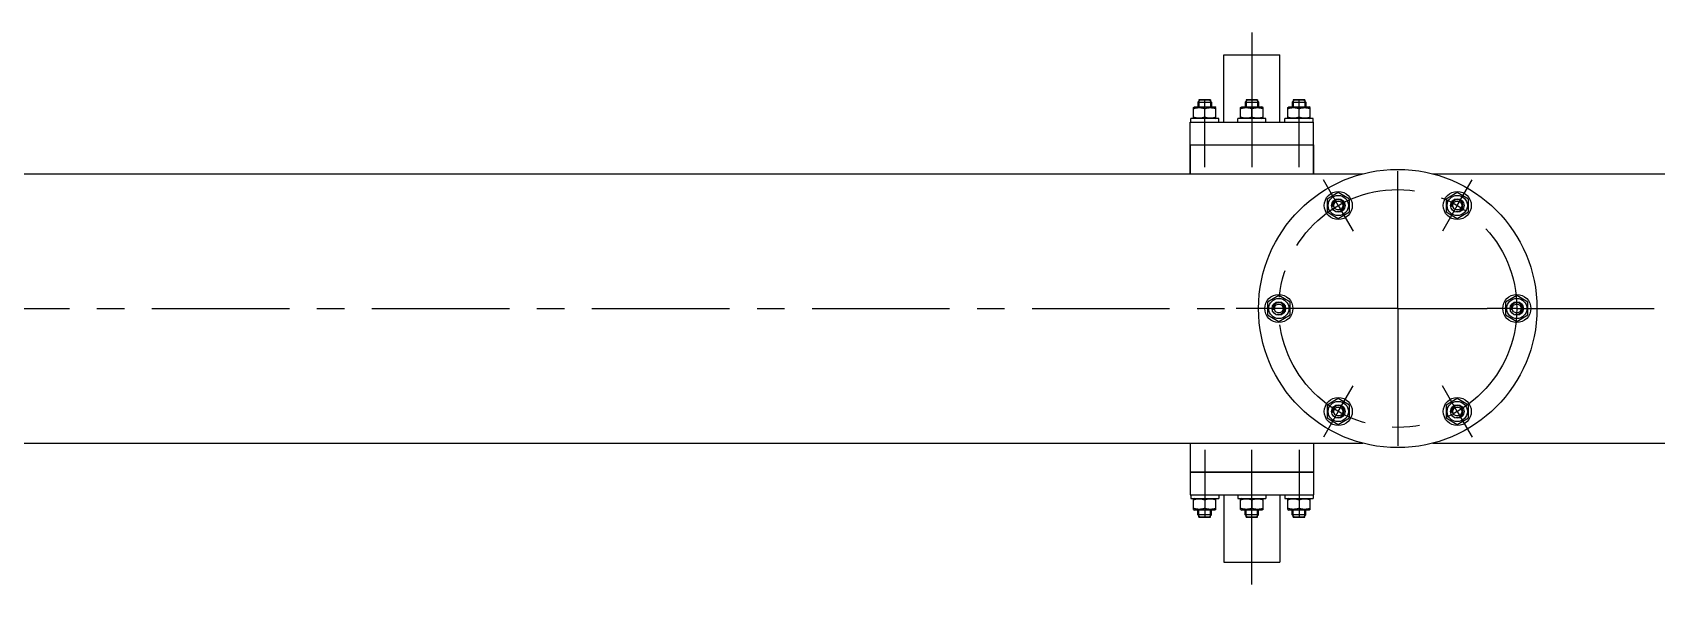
# Model space of a CAD drawing. Header units: millimetres. Extents: x 0 to 594, y 0 to 420.
# Drawn here: x 144.7 to 289.4, y 129.1 to 178.3 of the extents above; entities that cross this region are included whole.
import ezdxf

# ---------------------------------------------------------------- set-up
doc = ezdxf.new("R2010")
doc.units = ezdxf.units.MM
doc.header["$LTSCALE"] = 32.67
doc.linetypes.add('CENTER', pattern=[0.6, 0.375, -0.075, 0.075, -0.075])
doc.layers.get('0').update_dxf_attribs({"linetype": 'CONTINUOUS'})
for name, color, linetype in [('ALL_AXIS', 7, 'CONTINUOUS'), ('ALL_CHAMFER', 7, 'CONTINUOUS'), ('ALL_ROUND', 7, 'CONTINUOUS')]:
    doc.layers.add(name, color=color, linetype=linetype)

msp = doc.modelspace()

# ---------------------------------------------------------------- linework, layer by layer
at = {"color": 2, "linetype": 'Continuous'}
for p, q in [((248.6066, 172.3049), (248.6066, 171.6649)), ((249.6334, 172.3049), (249.6334, 171.6649)), ((252.8066, 172.3049), (252.8066, 171.6649)), ((253.8334, 172.3049), (253.8334, 171.6649)), ((257.0066, 172.3049), (257.0066, 171.6649)), ((258.0334, 172.3049), (258.0334, 171.6649)), ((248.6066, 135.1049), (248.6066, 135.7449)), ((249.6334, 135.1049), (249.6334, 135.7449)), ((252.8066, 135.1049), (252.8066, 135.7449)), ((253.8334, 135.1049), (253.8334, 135.7449)), ((257.0066, 135.1049), (257.0066, 135.7449)), ((258.0334, 135.1049), (258.0334, 135.7449))]:
    msp.add_line(p, q, dxfattribs=at)
at = {"color": 7, "linetype": 'Continuous'}
for p, q in [((249.6334, 172.3049), (248.6066, 172.3049)), ((253.8334, 172.3049), (252.8066, 172.3049)), ((258.0334, 172.3049), (257.0066, 172.3049)), ((248.12, 171.6071), (248.22, 171.6649)), ((248.12, 170.6826), (248.12, 171.6071)), ((248.22, 171.6649), (250.02, 171.6649)), ((249.12, 170.7719), (249.12, 171.5178)), ((250.12, 171.6071), (250.02, 171.6649)), ((250.12, 170.6826), (250.12, 171.6071)), ((252.32, 171.6071), (252.42, 171.6649)), ((252.32, 170.6826), (252.32, 171.6071)), ((252.42, 171.6649), (254.22, 171.6649)), ((253.32, 170.7719), (253.32, 171.5178)), ((254.32, 171.6071), (254.22, 171.6649)), ((254.32, 170.6826), (254.32, 171.6071)), ((256.52, 171.6071), (256.62, 171.6649)), ((256.52, 170.6826), (256.52, 171.6071)), ((256.62, 171.6649), (258.42, 171.6649)), ((257.52, 170.7719), (257.52, 171.5178)), ((258.52, 171.6071), (258.42, 171.6649)), ((258.52, 170.6826), (258.52, 171.6071)), ((248.22, 170.6249), (248.12, 170.6826)), ((250.02, 170.6249), (250.12, 170.6826)), ((252.42, 170.6249), (252.32, 170.6826)), ((254.22, 170.6249), (254.32, 170.6826)), ((256.62, 170.6249), (256.52, 170.6826)), ((258.42, 170.6249), (258.52, 170.6826)), ((247.82, 168.3049), (247.82, 165.7049)), ((247.82, 168.3049), (258.82, 168.3049)), ((258.82, 168.3049), (258.82, 165.7049)), ((261.02, 164.0394), (260.02, 163.4621)), ((262.02, 163.4621), (261.02, 164.0394)), ((271.62, 164.0394), (270.62, 163.4621)), ((272.62, 163.4621), (271.62, 164.0394)), ((260.02, 163.4621), (260.02, 162.3074)), ((260.02, 162.3074), (261.02, 161.73)), ((261.02, 161.73), (262.02, 162.3074)), ((262.02, 162.3074), (262.02, 163.4621)), ((270.62, 163.4621), (270.62, 162.3074)), ((270.62, 162.3074), (271.62, 161.73)), ((271.62, 161.73), (272.62, 162.3074)), ((272.62, 162.3074), (272.62, 163.4621)), ((255.72, 154.8596), (254.72, 154.2822)), ((256.72, 154.2822), (255.72, 154.8596)), ((276.92, 154.8596), (275.92, 154.2822)), ((277.92, 154.2822), (276.92, 154.8596)), ((254.72, 154.2822), (254.72, 153.1275)), ((256.72, 153.1275), (256.72, 154.2822)), ((275.92, 154.2822), (275.92, 153.1275)), ((277.92, 153.1275), (277.92, 154.2822)), ((254.72, 153.1275), (255.72, 152.5502)), ((255.72, 152.5502), (256.72, 153.1275)), ((275.92, 153.1275), (276.92, 152.5502)), ((276.92, 152.5502), (277.92, 153.1275)), ((261.02, 145.6797), (260.02, 145.1024)), ((260.02, 145.1024), (260.02, 143.9477)), ((262.02, 145.1024), (261.02, 145.6797)), ((262.02, 143.9477), (262.02, 145.1024)), ((271.62, 145.6797), (270.62, 145.1024)), ((270.62, 145.1024), (270.62, 143.9477)), ((272.62, 145.1024), (271.62, 145.6797)), ((272.62, 143.9477), (272.62, 145.1024)), ((260.02, 143.9477), (261.02, 143.3703)), ((261.02, 143.3703), (262.02, 143.9477)), ((270.62, 143.9477), (271.62, 143.3703)), ((271.62, 143.3703), (272.62, 143.9477)), ((258.8199, 139.1049), (247.82, 139.1049)), ((248.22, 136.7849), (248.12, 136.7271)), ((248.12, 135.8026), (248.12, 136.7271)), ((249.12, 136.6378), (249.12, 135.8919)), ((250.02, 136.7849), (250.12, 136.7271)), ((250.12, 135.8026), (250.12, 136.7271)), ((252.42, 136.7849), (252.32, 136.7271)), ((252.32, 135.8026), (252.32, 136.7271)), ((253.32, 136.6378), (253.32, 135.8919)), ((254.22, 136.7849), (254.32, 136.7271)), ((254.32, 135.8026), (254.32, 136.7271)), ((256.62, 136.7849), (256.52, 136.7271)), ((256.52, 135.8026), (256.52, 136.7271)), ((257.52, 136.6378), (257.52, 135.8919)), ((258.42, 136.7849), (258.52, 136.7271)), ((258.52, 135.8026), (258.52, 136.7271)), ((248.12, 135.8026), (248.22, 135.7449)), ((250.02, 135.7449), (248.22, 135.7449)), ((248.6066, 135.1049), (249.6334, 135.1049)), ((250.12, 135.8026), (250.02, 135.7449)), ((252.32, 135.8026), (252.42, 135.7449)), ((254.22, 135.7449), (252.42, 135.7449)), ((252.8066, 135.1049), (253.8334, 135.1049)), ((254.32, 135.8026), (254.22, 135.7449)), ((256.52, 135.8026), (256.62, 135.7449)), ((258.42, 135.7449), (256.62, 135.7449)), ((257.0066, 135.1049), (258.0334, 135.1049)), ((258.52, 135.8026), (258.42, 135.7449))]:
    msp.add_line(p, q, dxfattribs=at)
for points in [[(248.12, 171.5178), (248.1726, 171.5347), (248.2243, 171.5497), (248.2749, 171.563), (248.3249, 171.5745), (248.3744, 171.5844), (248.4236, 171.5925), (248.4728, 171.5989), (248.5218, 171.6034), (248.5709, 171.6062), (248.6199, 171.6071), (248.669, 171.6062), (248.7181, 171.6034), (248.7671, 171.5989), (248.8162, 171.5925), (248.8654, 171.5844), (248.915, 171.5746), (248.9649, 171.563), (249.0155, 171.5498), (249.0672, 171.5347), (249.12, 171.5178)], [(248.12, 170.7719), (248.1857, 170.7511), (248.25, 170.7331), (248.3128, 170.7178), (248.3747, 170.7053), (248.4362, 170.6955), (248.4975, 170.6883), (248.5588, 170.6841), (248.6201, 170.6826), (248.6813, 170.6841), (248.7426, 170.6884), (248.8039, 170.6955), (248.8654, 170.7054), (248.9273, 170.7179), (248.99, 170.7331), (249.0543, 170.7511), (249.12, 170.7719)], [(249.12, 171.5178), (249.1785, 171.5364), (249.2358, 171.5529), (249.2918, 171.5671), (249.3471, 171.5791), (249.4019, 171.5891), (249.4565, 171.5969), (249.511, 171.6026), (249.5655, 171.606), (249.62, 171.6071), (249.6745, 171.606), (249.729, 171.6026), (249.7835, 171.5969), (249.8381, 171.5891), (249.893, 171.5791), (249.9482, 171.5671), (250.0042, 171.5529), (250.0615, 171.5364), (250.12, 171.5178)], [(249.12, 170.7719), (249.1857, 170.7511), (249.25, 170.7331), (249.3128, 170.7178), (249.3747, 170.7053), (249.4362, 170.6955), (249.4975, 170.6883), (249.5588, 170.6841), (249.6201, 170.6826), (249.6813, 170.6841), (249.7426, 170.6884), (249.8039, 170.6955), (249.8654, 170.7054), (249.9273, 170.7179), (249.99, 170.7331), (250.0543, 170.7511), (250.12, 170.7719)], [(252.32, 171.5178), (252.3726, 171.5347), (252.4243, 171.5497), (252.4749, 171.563), (252.5249, 171.5745), (252.5744, 171.5844), (252.6236, 171.5925), (252.6728, 171.5989), (252.7218, 171.6034), (252.7709, 171.6062), (252.8199, 171.6071), (252.869, 171.6062), (252.9181, 171.6034), (252.9671, 171.5989), (253.0162, 171.5925), (253.0654, 171.5844), (253.115, 171.5746), (253.1649, 171.563), (253.2155, 171.5498), (253.2672, 171.5347), (253.32, 171.5178)], [(252.32, 170.7719), (252.3857, 170.7511), (252.45, 170.7331), (252.5128, 170.7178), (252.5747, 170.7053), (252.6362, 170.6955), (252.6975, 170.6883), (252.7588, 170.6841), (252.8201, 170.6826), (252.8813, 170.6841), (252.9426, 170.6884), (253.0039, 170.6955), (253.0654, 170.7054), (253.1273, 170.7179), (253.19, 170.7331), (253.2543, 170.7511), (253.32, 170.7719)], [(253.32, 171.5178), (253.3785, 171.5364), (253.4358, 171.5529), (253.4918, 171.5671), (253.5471, 171.5791), (253.6019, 171.5891), (253.6565, 171.5969), (253.711, 171.6026), (253.7655, 171.606), (253.82, 171.6071), (253.8745, 171.606), (253.929, 171.6026), (253.9835, 171.5969), (254.0381, 171.5891), (254.093, 171.5791), (254.1482, 171.5671), (254.2042, 171.5529), (254.2615, 171.5364), (254.32, 171.5178)], [(253.32, 170.7719), (253.3857, 170.7511), (253.45, 170.7331), (253.5128, 170.7178), (253.5747, 170.7053), (253.6362, 170.6955), (253.6975, 170.6883), (253.7588, 170.6841), (253.8201, 170.6826), (253.8813, 170.6841), (253.9426, 170.6884), (254.0039, 170.6955), (254.0654, 170.7054), (254.1273, 170.7179), (254.19, 170.7331), (254.2543, 170.7511), (254.32, 170.7719)], [(256.52, 171.5178), (256.5726, 171.5347), (256.6243, 171.5497), (256.6749, 171.563), (256.7249, 171.5745), (256.7744, 171.5844), (256.8236, 171.5925), (256.8728, 171.5989), (256.9218, 171.6034), (256.9709, 171.6062), (257.0199, 171.6071), (257.069, 171.6062), (257.1181, 171.6034), (257.1671, 171.5989), (257.2162, 171.5925), (257.2654, 171.5844), (257.315, 171.5746), (257.3649, 171.563), (257.4155, 171.5498), (257.4672, 171.5347), (257.52, 171.5178)], [(256.52, 170.7719), (256.5857, 170.7511), (256.65, 170.7331), (256.7128, 170.7178), (256.7747, 170.7053), (256.8362, 170.6955), (256.8975, 170.6883), (256.9588, 170.6841), (257.0201, 170.6826), (257.0813, 170.6841), (257.1426, 170.6884), (257.2039, 170.6955), (257.2654, 170.7054), (257.3273, 170.7179), (257.39, 170.7331), (257.4543, 170.7511), (257.52, 170.7719)], [(257.52, 171.5178), (257.5785, 171.5364), (257.6358, 171.5529), (257.6918, 171.5671), (257.7471, 171.5791), (257.8019, 171.5891), (257.8565, 171.5969), (257.911, 171.6026), (257.9655, 171.606), (258.02, 171.6071), (258.0745, 171.606), (258.129, 171.6026), (258.1835, 171.5969), (258.2381, 171.5891), (258.293, 171.5791), (258.3482, 171.5671), (258.4042, 171.5529), (258.4615, 171.5364), (258.52, 171.5178)], [(257.52, 170.7719), (257.5857, 170.7511), (257.65, 170.7331), (257.7128, 170.7178), (257.7747, 170.7053), (257.8362, 170.6955), (257.8975, 170.6883), (257.9588, 170.6841), (258.0201, 170.6826), (258.0813, 170.6841), (258.1426, 170.6884), (258.2039, 170.6955), (258.2654, 170.7054), (258.3273, 170.7179), (258.39, 170.7331), (258.4543, 170.7511), (258.52, 170.7719)], [(249.12, 136.6378), (249.0543, 136.6586), (248.9899, 136.6767), (248.9272, 136.6919), (248.8653, 136.7044), (248.8037, 136.7143), (248.7424, 136.7214), (248.6811, 136.7257), (248.6199, 136.7271), (248.5586, 136.7257), (248.4973, 136.7214), (248.436, 136.7143), (248.3745, 136.7044), (248.3127, 136.6919), (248.2499, 136.6766), (248.1856, 136.6586), (248.12, 136.6378)], [(250.12, 136.6378), (250.0543, 136.6586), (249.9899, 136.6767), (249.9272, 136.6919), (249.8653, 136.7044), (249.8037, 136.7143), (249.7424, 136.7214), (249.6811, 136.7257), (249.6199, 136.7271), (249.5586, 136.7257), (249.4973, 136.7214), (249.436, 136.7143), (249.3745, 136.7044), (249.3127, 136.6919), (249.2499, 136.6766), (249.1856, 136.6586), (249.12, 136.6378)], [(253.32, 136.6378), (253.2543, 136.6586), (253.1899, 136.6767), (253.1272, 136.6919), (253.0653, 136.7044), (253.0037, 136.7143), (252.9424, 136.7214), (252.8811, 136.7257), (252.8199, 136.7271), (252.7586, 136.7257), (252.6973, 136.7214), (252.636, 136.7143), (252.5745, 136.7044), (252.5127, 136.6919), (252.4499, 136.6766), (252.3856, 136.6586), (252.32, 136.6378)], [(254.32, 136.6378), (254.2543, 136.6586), (254.1899, 136.6767), (254.1272, 136.6919), (254.0653, 136.7044), (254.0037, 136.7143), (253.9424, 136.7214), (253.8811, 136.7257), (253.8199, 136.7271), (253.7586, 136.7257), (253.6973, 136.7214), (253.636, 136.7143), (253.5745, 136.7044), (253.5127, 136.6919), (253.4499, 136.6766), (253.3856, 136.6586), (253.32, 136.6378)], [(257.52, 136.6378), (257.4543, 136.6586), (257.3899, 136.6767), (257.3272, 136.6919), (257.2653, 136.7044), (257.2037, 136.7143), (257.1424, 136.7214), (257.0811, 136.7257), (257.0199, 136.7271), (256.9586, 136.7257), (256.8973, 136.7214), (256.836, 136.7143), (256.7745, 136.7044), (256.7127, 136.6919), (256.6499, 136.6766), (256.5856, 136.6586), (256.52, 136.6378)], [(258.52, 136.6378), (258.4543, 136.6586), (258.3899, 136.6767), (258.3272, 136.6919), (258.2653, 136.7044), (258.2037, 136.7143), (258.1424, 136.7214), (258.0811, 136.7257), (258.0199, 136.7271), (257.9586, 136.7257), (257.8973, 136.7214), (257.836, 136.7143), (257.7745, 136.7044), (257.7127, 136.6919), (257.6499, 136.6766), (257.5856, 136.6586), (257.52, 136.6378)], [(249.12, 135.8919), (249.0615, 135.8733), (249.0041, 135.8569), (248.9481, 135.8426), (248.8929, 135.8306), (248.838, 135.8206), (248.7834, 135.8128), (248.7289, 135.8072), (248.6744, 135.8037), (248.6199, 135.8026), (248.5654, 135.8037), (248.5109, 135.8072), (248.4564, 135.8128), (248.4018, 135.8206), (248.347, 135.8306), (248.2918, 135.8427), (248.2358, 135.8569), (248.1784, 135.8733), (248.12, 135.8919)], [(250.12, 135.8919), (250.0674, 135.8751), (250.0157, 135.86), (249.965, 135.8467), (249.9151, 135.8352), (249.8656, 135.8254), (249.8163, 135.8173), (249.7672, 135.8109), (249.7181, 135.8063), (249.6691, 135.8035), (249.62, 135.8026), (249.571, 135.8035), (249.5219, 135.8063), (249.4729, 135.8109), (249.4237, 135.8172), (249.3745, 135.8253), (249.325, 135.8352), (249.2751, 135.8467), (249.2245, 135.86), (249.1727, 135.875), (249.12, 135.8919)], [(253.32, 135.8919), (253.2615, 135.8733), (253.2041, 135.8569), (253.1481, 135.8426), (253.0929, 135.8306), (253.038, 135.8206), (252.9834, 135.8128), (252.9289, 135.8072), (252.8744, 135.8037), (252.8199, 135.8026), (252.7654, 135.8037), (252.7109, 135.8072), (252.6564, 135.8128), (252.6018, 135.8206), (252.547, 135.8306), (252.4918, 135.8427), (252.4358, 135.8569), (252.3784, 135.8733), (252.32, 135.8919)], [(254.32, 135.8919), (254.2674, 135.8751), (254.2157, 135.86), (254.165, 135.8467), (254.1151, 135.8352), (254.0656, 135.8254), (254.0163, 135.8173), (253.9672, 135.8109), (253.9181, 135.8063), (253.8691, 135.8035), (253.82, 135.8026), (253.771, 135.8035), (253.7219, 135.8063), (253.6729, 135.8109), (253.6237, 135.8172), (253.5745, 135.8253), (253.525, 135.8352), (253.4751, 135.8467), (253.4245, 135.86), (253.3727, 135.875), (253.32, 135.8919)], [(257.52, 135.8919), (257.4615, 135.8733), (257.4041, 135.8569), (257.3481, 135.8426), (257.2929, 135.8306), (257.238, 135.8206), (257.1834, 135.8128), (257.1289, 135.8072), (257.0744, 135.8037), (257.0199, 135.8026), (256.9654, 135.8037), (256.9109, 135.8072), (256.8564, 135.8128), (256.8018, 135.8206), (256.747, 135.8306), (256.6918, 135.8427), (256.6358, 135.8569), (256.5784, 135.8733), (256.52, 135.8919)], [(258.52, 135.8919), (258.4674, 135.8751), (258.4157, 135.86), (258.365, 135.8467), (258.3151, 135.8352), (258.2656, 135.8254), (258.2163, 135.8173), (258.1672, 135.8109), (258.1181, 135.8063), (258.0691, 135.8035), (258.02, 135.8026), (257.971, 135.8035), (257.9219, 135.8063), (257.8729, 135.8109), (257.8237, 135.8172), (257.7745, 135.8253), (257.725, 135.8352), (257.6751, 135.8467), (257.6245, 135.86), (257.5727, 135.875), (257.52, 135.8919)]]:
    msp.add_lwpolyline(points, dxfattribs=at)
for centre in [(261.02, 162.8847), (271.62, 162.8847), (255.72, 153.7049), (276.92, 153.7049), (261.02, 144.525), (271.62, 144.525)]:
    msp.add_circle(centre, 0.9, dxfattribs=at)
at = {"color": 2, "linetype": 'Continuous'}
for centre in [(261.02, 162.8847), (271.62, 162.8847), (255.72, 153.7049), (276.92, 153.7049), (261.02, 144.525), (271.62, 144.525)]:
    msp.add_arc(centre, 0.5134, 255, 195, dxfattribs=at)
at = {"layer": 'ALL_AXIS', "color": 7, "linetype": 'CENTER'}
for p, q in [((253.32, 178.3049), (253.32, 166.3049)), ((249.1209, 166.3049), (249.1209, 172.3049)), ((257.519, 166.3049), (257.519, 172.3049)), ((266.32, 153.7049), (266.32, 168.1049)), ((261.02, 162.8847), (259.695, 165.1797)), ((271.62, 162.8847), (272.945, 165.1797)), ((261.02, 162.8847), (262.345, 160.5898)), ((271.62, 162.8847), (270.295, 160.5898)), ((76.92, 153.7049), (251.92, 153.7049)), ((253.07, 153.7049), (251.92, 153.7049)), ((255.72, 153.7049), (253.07, 153.7049)), ((266.32, 153.7049), (255.72, 153.7049)), ((266.32, 153.7049), (274.27, 153.7049)), ((266.32, 153.7049), (266.32, 139.3049)), ((276.92, 153.7049), (274.27, 153.7049)), ((276.92, 153.7049), (438.7663, 153.7049)), ((261.02, 144.525), (262.345, 146.82)), ((271.62, 144.525), (270.295, 146.82)), ((261.02, 144.525), (259.695, 142.23)), ((271.62, 144.525), (272.945, 142.23)), ((249.1209, 141.1049), (249.1209, 135.1049)), ((253.32, 129.1049), (253.32, 141.1049)), ((257.519, 141.1049), (257.519, 135.1049))]:
    msp.add_line(p, q, dxfattribs=at)
at = {"layer": 'ALL_AXIS', "color": 7, "linetype": 'Continuous'}
for p, q in [((250.82, 170.3049), (250.82, 176.3049)), ((250.82, 176.3049), (255.8199, 176.3049)), ((255.82, 170.3049), (255.82, 176.3049)), ((248.52, 172.1049), (248.52, 171.6649)), ((249.72, 172.1049), (249.72, 171.6649)), ((252.72, 172.1049), (252.72, 171.6649)), ((253.92, 172.1049), (253.92, 171.6649)), ((256.92, 172.1049), (256.92, 171.6649)), ((258.12, 172.1049), (258.12, 171.6649)), ((247.82, 165.7049), (247.82, 170.3049)), ((247.82, 170.3049), (258.8199, 170.3049)), ((247.87, 170.3049), (247.87, 170.6249)), ((250.37, 170.6249), (247.87, 170.6249)), ((248.22, 170.6249), (248.12, 170.6826)), ((250.02, 170.6249), (250.12, 170.6826)), ((250.37, 170.3049), (250.37, 170.6249)), ((252.07, 170.3049), (252.07, 170.6249)), ((254.57, 170.6249), (252.07, 170.6249)), ((252.42, 170.6249), (252.32, 170.6826)), ((254.22, 170.6249), (254.32, 170.6826)), ((254.57, 170.3049), (254.57, 170.6249)), ((256.27, 170.3049), (256.27, 170.6249)), ((258.77, 170.6249), (256.27, 170.6249)), ((256.62, 170.6249), (256.52, 170.6826)), ((258.42, 170.6249), (258.52, 170.6826)), ((258.77, 170.3049), (258.77, 170.6249)), ((258.82, 165.7049), (258.82, 170.3049)), ((247.82, 168.3049), (258.8199, 168.3049)), ((247.82, 141.7049), (247.82, 137.1049)), ((258.82, 141.7049), (258.82, 137.1049)), ((247.82, 139.1049), (258.8199, 139.1049)), ((247.82, 137.1049), (258.8199, 137.1049)), ((247.87, 137.1049), (247.87, 136.7849)), ((247.87, 136.7849), (250.37, 136.7849)), ((248.22, 136.7849), (248.12, 136.7271)), ((250.02, 136.7849), (250.12, 136.7271)), ((250.37, 137.1049), (250.37, 136.7849)), ((250.82, 137.1049), (250.82, 131.1049)), ((252.07, 137.1049), (252.07, 136.7849)), ((252.07, 136.7849), (254.57, 136.7849)), ((252.42, 136.7849), (252.32, 136.7271)), ((254.22, 136.7849), (254.32, 136.7271)), ((254.57, 137.1049), (254.57, 136.7849)), ((255.82, 137.1049), (255.82, 131.1049)), ((256.27, 137.1049), (256.27, 136.7849)), ((256.27, 136.7849), (258.77, 136.7849)), ((256.62, 136.7849), (256.52, 136.7271)), ((258.42, 136.7849), (258.52, 136.7271)), ((258.77, 137.1049), (258.77, 136.7849)), ((248.52, 135.3049), (248.52, 135.7449)), ((249.72, 135.3049), (249.72, 135.7449)), ((252.72, 135.3049), (252.72, 135.7449)), ((253.92, 135.3049), (253.92, 135.7449)), ((256.92, 135.3049), (256.92, 135.7449)), ((258.12, 135.3049), (258.12, 135.7449)), ((250.82, 131.1049), (255.8199, 131.1049))]:
    msp.add_line(p, q, dxfattribs=at)
for centre, radius in [((266.32, 153.7049), 12.4), ((261.02, 162.8847), 1.25), ((271.62, 162.8847), 1.25), ((255.72, 153.7049), 1.25), ((276.92, 153.7049), 1.25), ((261.02, 144.525), 1.25), ((271.62, 144.525), 1.25)]:
    msp.add_circle(centre, radius, dxfattribs=at)
at = {"layer": 'ALL_AXIS', "color": 7, "linetype": 'CENTER'}
msp.add_circle((266.32, 153.7049), 10.6, dxfattribs=at)
at = {"layer": 'ALL_CHAMFER', "color": 7, "linetype": 'Continuous'}
for p, q in [((248.72, 172.3049), (248.52, 172.1049)), ((248.72, 172.3049), (249.52, 172.3049)), ((249.52, 172.3049), (249.72, 172.1049)), ((252.92, 172.3049), (252.72, 172.1049)), ((252.92, 172.3049), (253.72, 172.3049)), ((253.72, 172.3049), (253.92, 172.1049)), ((257.12, 172.3049), (256.92, 172.1049)), ((257.12, 172.3049), (257.92, 172.3049)), ((257.92, 172.3049), (258.12, 172.1049)), ((248.52, 172.1049), (249.72, 172.1049)), ((252.72, 172.1049), (253.92, 172.1049)), ((256.92, 172.1049), (258.12, 172.1049)), ((249.72, 135.3049), (248.52, 135.3049)), ((248.72, 135.1049), (248.52, 135.3049)), ((249.52, 135.1049), (248.72, 135.1049)), ((249.52, 135.1049), (249.72, 135.3049)), ((253.92, 135.3049), (252.72, 135.3049)), ((252.92, 135.1049), (252.72, 135.3049)), ((253.72, 135.1049), (252.92, 135.1049)), ((253.72, 135.1049), (253.92, 135.3049)), ((258.12, 135.3049), (256.92, 135.3049)), ((257.12, 135.1049), (256.92, 135.3049)), ((257.92, 135.1049), (257.12, 135.1049)), ((257.92, 135.1049), (258.12, 135.3049))]:
    msp.add_line(p, q, dxfattribs=at)
for centre, radius in [((261.02, 162.8847), 0.6), ((261.02, 162.8847), 0.4), ((271.62, 162.8847), 0.6), ((271.62, 162.8847), 0.4), ((255.72, 153.7049), 0.6), ((255.72, 153.7049), 0.4), ((276.92, 153.7049), 0.6), ((276.92, 153.7049), 0.4), ((261.02, 144.525), 0.6), ((261.02, 144.525), 0.4), ((271.62, 144.525), 0.6), ((271.62, 144.525), 0.4)]:
    msp.add_circle(centre, radius, dxfattribs=at)
at = {"layer": 'ALL_ROUND', "color": 7, "linetype": 'Continuous'}
for p, q in [((127.0623, 165.7049), (263.2071, 165.7049)), ((269.4328, 165.7049), (432.12, 165.7049)), ((124.7692, 141.7049), (263.2071, 141.7049)), ((269.4328, 141.7049), (432.12, 141.7049))]:
    msp.add_line(p, q, dxfattribs=at)

doc.saveas('drawing.dxf')
